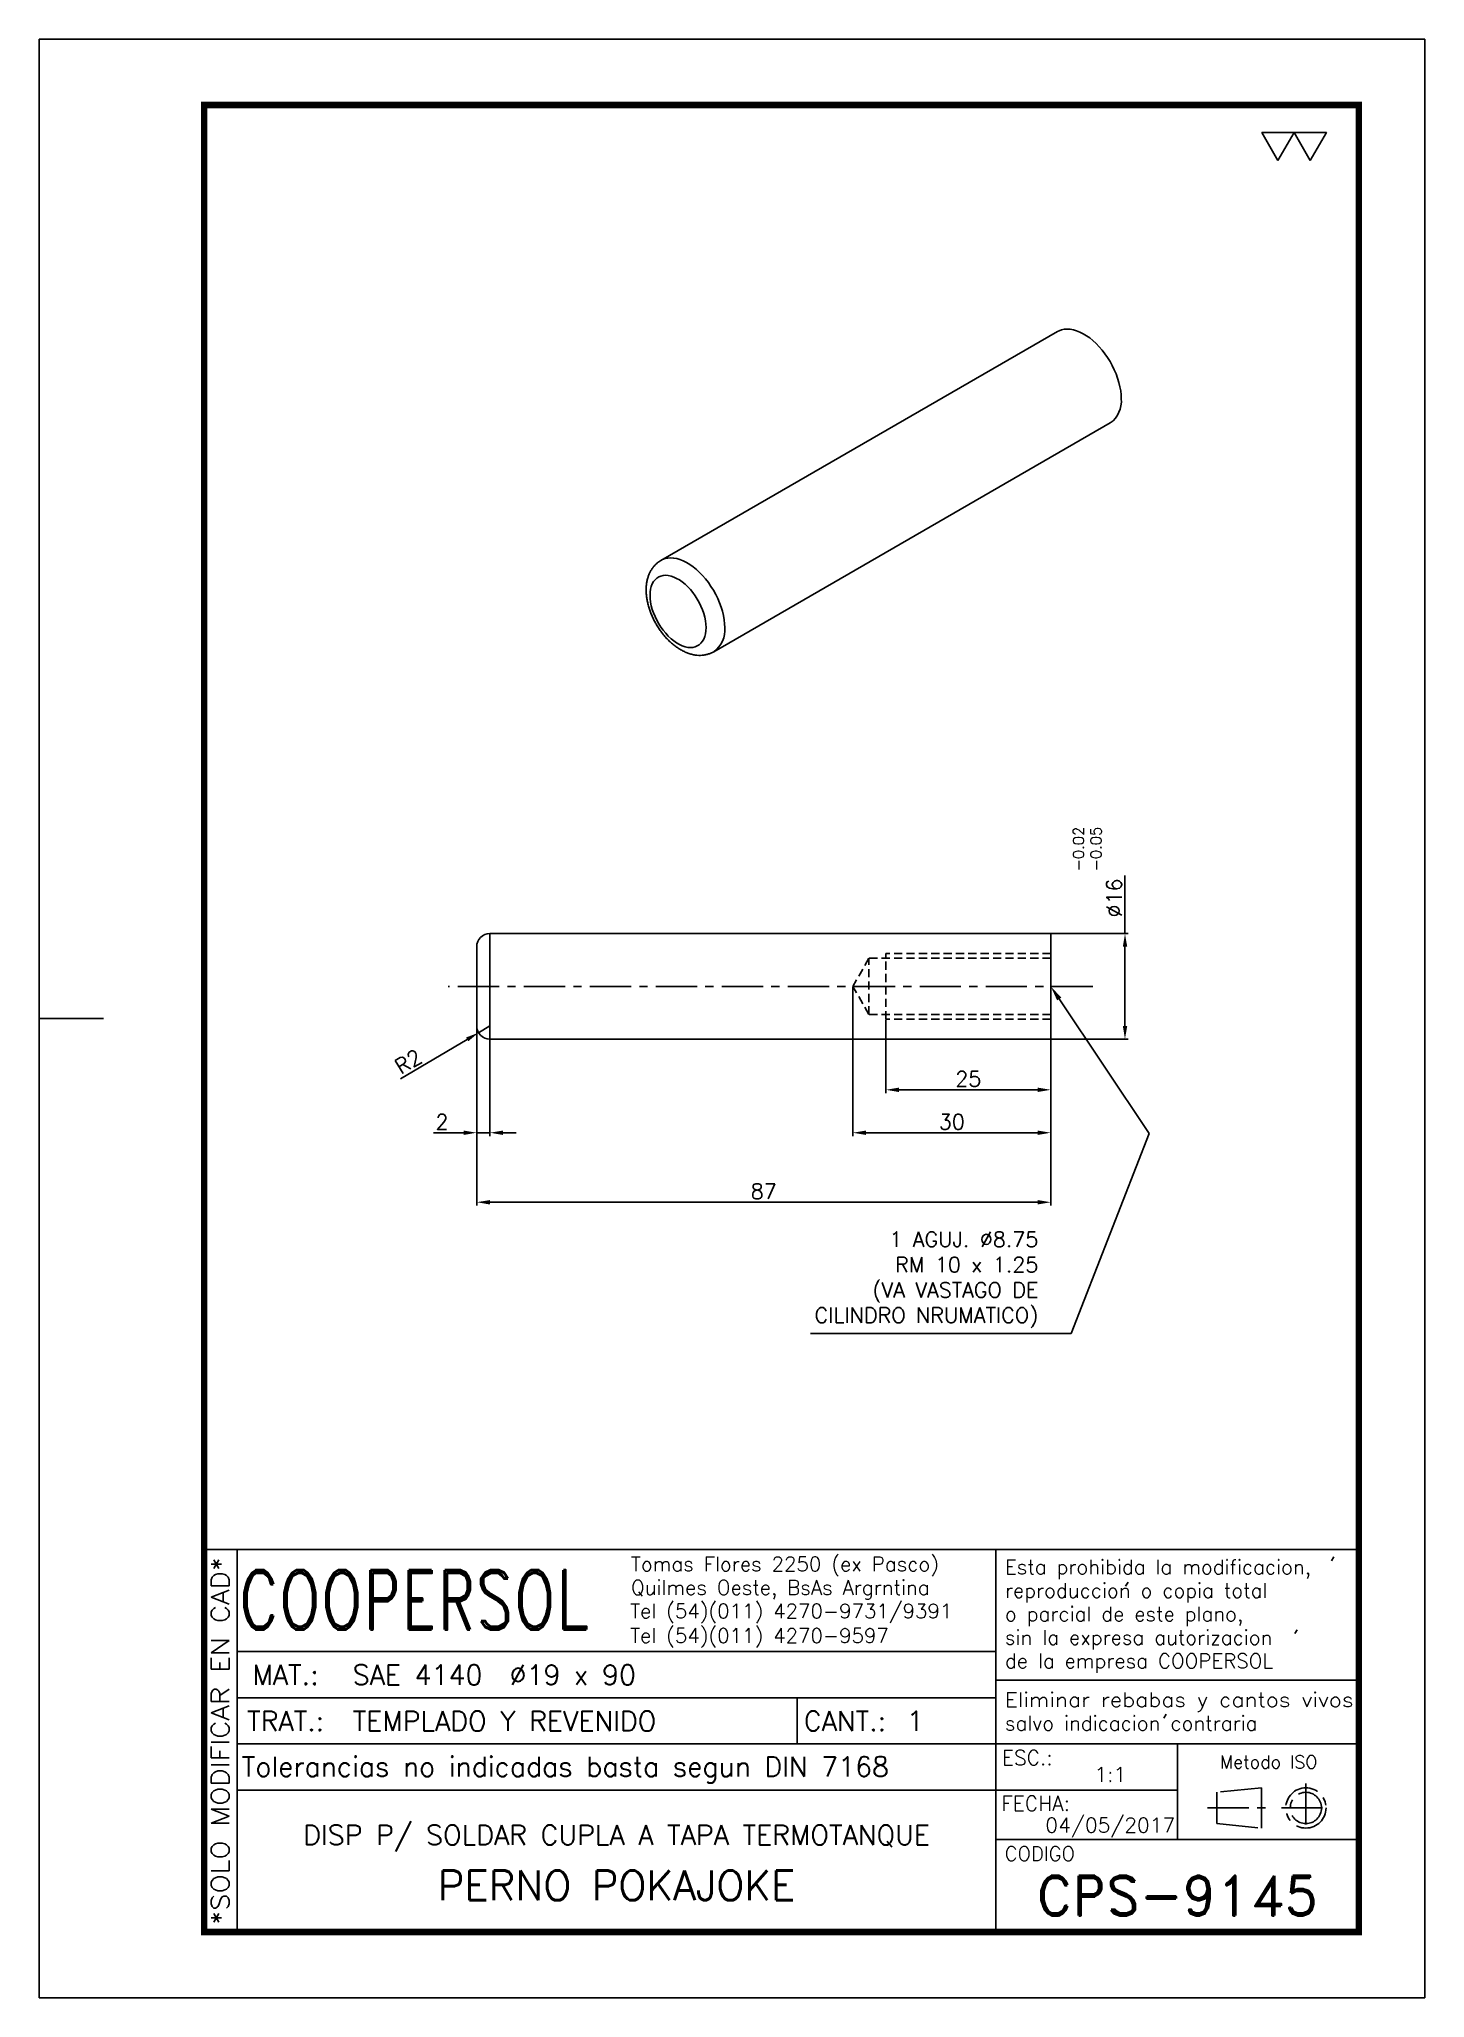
# Model space of a CAD drawing. Extents: x 0 to 210, y 0 to 297.
import ezdxf
from ezdxf import colors
from ezdxf.entities.mleader import LeaderData, LeaderLine
from ezdxf.enums import TextEntityAlignment as Align
from ezdxf.math import Vec2, Vec3

# ---------------------------------------------------------------- set-up
doc = ezdxf.new("R2010")
doc.units = 0
doc.header["$LTSCALE"] = 5
doc.header["$MEASUREMENT"] = 0
doc.linetypes.add('CENTER', pattern=[2, 1.25, -0.25, 0.25, -0.25])
doc.linetypes.add('HIDDEN', pattern=[0.375, 0.25, -0.125])
doc.layers.get('0').update_dxf_attribs({"linetype": 'CONTINUOUS'})
doc.layers.get('DEFPOINTS').update_dxf_attribs({"linetype": 'CONTINUOUS'})
for name, color, linetype in [('0-CO', 3, 'CONTINUOUS'), ('1', 1, 'CENTER'), ('CL', 1, 'CENTER'), ('CO', 3, 'CONTINUOUS'), ('FI', 1, 'CONTINUOUS'), ('OC', 1, 'HIDDEN')]:
    doc.layers.add(name, color=color, linetype=linetype)
doc.styles.add('ROMAND', font='ROMAND')
doc.styles.add('ROMANS', font='ROMANS.SHX')
doc.dimstyles.new('1', dxfattribs={"dimtxt": 2.3, "dimasz": 2, "dimexe": 0.5, "dimexo": 0.0625, "dimgap": 0.5, "dimtad": 1, "dimdec": 4, "dimdsep": 46, "dimtxsty": 'ROMANS', "dimcen": -2, "dimclrt": 7, "dimadec": 0, "dimazin": 0, "dimtfac": 0.869565, "dimtdec": 4, "dimtmove": 0, "dimatfit": 3, "dimfxl": 1, "dimtolj": 1, "dimarcsym": 0})

# ---------------------------------------------------------------- blocks, each defined once
blk = doc.blocks.new('A4G')
blk.add_line((0, 148.5), (9.75, 148.5))
blk.add_lwpolyline([(0, 297), (210, 297), (210, 0), (0, 0)], close=True)
at = {"const_width": 1}
blk.add_lwpolyline([(25, 287), (200, 287), (200, 10), (25, 10)], close=True, dxfattribs=at)
blk = doc.blocks.new('*D9')
at = {"layer": 'CO', "color": 0, "lineweight": -2}
for p, q in [((128.31, 148.31), (128.31, 137.19)), ((153.31, 145.31), (153.31, 137.19)), ((130.31, 137.69), (151.31, 137.69))]:
    blk.add_line(p, q, dxfattribs=at)
at = {"layer": 'CO', "color": 0}
for points in [[(130.31, 138.02), (130.31, 137.35), (128.31, 137.69)], [(151.31, 138.02), (151.31, 137.35), (153.31, 137.69)]]:
    blk.add_solid(points, dxfattribs=at)
at = {"layer": 'DEFPOINTS', "color": 0}
for p in [(128.31, 148.37), (153.31, 145.37), (153.31, 137.69)]:
    blk.add_point(p, dxfattribs=at)
at = {"layer": 'CO', "color": 7, "insert": (140.81, 139.34), "char_height": 2.3, "attachment_point": 5, "style": 'ROMANS'}
blk.add_mtext('\\A1;25', dxfattribs=at)
blk = doc.blocks.new('*D10')
at = {"layer": 'CO', "color": 0, "lineweight": -2}
for p, q in [((123.31, 153.31), (123.31, 130.68)), ((153.31, 145.31), (153.31, 130.68)), ((151.31, 131.18), (125.31, 131.18))]:
    blk.add_line(p, q, dxfattribs=at)
at = {"layer": 'CO', "color": 0}
for points in [[(125.31, 131.51), (125.31, 130.84), (123.31, 131.18)], [(151.31, 131.51), (151.31, 130.84), (153.31, 131.18)]]:
    blk.add_solid(points, dxfattribs=at)
at = {"layer": 'DEFPOINTS', "color": 0}
for p in [(123.31, 153.37), (153.31, 145.37), (123.31, 131.18)]:
    blk.add_point(p, dxfattribs=at)
at = {"layer": 'CO', "color": 7, "insert": (138.31, 132.83), "char_height": 2.3, "attachment_point": 5, "style": 'ROMANS'}
blk.add_mtext('\\A1;30', dxfattribs=at)
blk = doc.blocks.new('*D11')
at = {"layer": 'CO', "color": 0, "lineweight": -2}
for p, q in [((66.31, 147.31), (66.31, 120.14)), ((153.31, 145.31), (153.31, 120.14)), ((151.31, 120.64), (68.31, 120.64))]:
    blk.add_line(p, q, dxfattribs=at)
at = {"layer": 'CO', "color": 0}
for points in [[(68.31, 120.97), (68.31, 120.3), (66.31, 120.64)], [(151.31, 120.97), (151.31, 120.3), (153.31, 120.64)]]:
    blk.add_solid(points, dxfattribs=at)
at = {"layer": 'DEFPOINTS', "color": 0}
for p in [(66.31, 147.37), (153.31, 145.37), (66.31, 120.64)]:
    blk.add_point(p, dxfattribs=at)
at = {"layer": 'CO', "color": 7, "insert": (109.81, 122.29), "char_height": 2.3, "attachment_point": 5, "style": 'ROMANS'}
blk.add_mtext('\\A1;87', dxfattribs=at)
blk = doc.blocks.new('*D12')
at = {"layer": 'CO', "color": 0, "lineweight": -2}
for p, q in [((66.31, 147.25), (66.31, 130.68)), ((68.31, 145.31), (68.31, 130.68)), ((64.31, 131.18), (59.77, 131.18)), ((68.31, 131.18), (66.31, 131.18)), ((70.31, 131.18), (72.31, 131.18))]:
    blk.add_line(p, q, dxfattribs=at)
at = {"layer": 'CO', "color": 0}
for points in [[(64.31, 131.51), (64.31, 130.84), (66.31, 131.18)], [(70.31, 131.51), (70.31, 130.84), (68.31, 131.18)]]:
    blk.add_solid(points, dxfattribs=at)
at = {"layer": 'DEFPOINTS', "color": 0}
for p in [(66.31, 147.31), (68.31, 145.37), (66.31, 131.18)]:
    blk.add_point(p, dxfattribs=at)
at = {"layer": 'CO', "color": 7, "insert": (61.04, 132.83), "char_height": 2.3, "attachment_point": 5, "style": 'ROMANS'}
blk.add_mtext('\\A1;2', dxfattribs=at)
blk = doc.blocks.new('*D13')
at = {"layer": 'CO', "color": 0, "lineweight": -2}
for p, q in [((68.31, 147.37), (66.59, 146.35)), ((54.76, 139.34), (64.87, 145.33))]:
    blk.add_line(p, q, dxfattribs=at)
at = {"layer": 'CO', "color": 0}
blk.add_solid([(64.7, 145.62), (65.04, 145.05), (66.59, 146.35)], dxfattribs=at)
at = {"layer": 'DEFPOINTS', "color": 0}
for p in [(66.59, 146.35), (68.31, 147.37)]:
    blk.add_point(p, dxfattribs=at)
at = {"layer": 'CO', "color": 7, "insert": (55.95, 141.96), "char_height": 2.3, "attachment_point": 5, "rotation": 30.6793, "style": 'ROMANS'}
blk.add_mtext('\\A1;R2', dxfattribs=at)
blk = doc.blocks.new('*D14')
at = {"layer": 'CO', "color": 0, "lineweight": -2}
for p, q in [((164.56, 161.37), (164.56, 170.18)), ((153.37, 161.37), (165.06, 161.37)), ((164.56, 147.37), (164.56, 159.37)), ((153.37, 145.37), (165.06, 145.37))]:
    blk.add_line(p, q, dxfattribs=at)
at = {"layer": 'CO', "color": 0}
for points in [[(164.23, 159.37), (164.9, 159.37), (164.56, 161.37)], [(164.23, 147.37), (164.9, 147.37), (164.56, 145.37)]]:
    blk.add_solid(points, dxfattribs=at)
at = {"layer": 'DEFPOINTS', "color": 0}
for p in [(153.31, 161.37), (164.56, 161.37), (153.31, 145.37)]:
    blk.add_point(p, dxfattribs=at)
at = {"layer": 'CO', "color": 7, "insert": (162.91, 166.78), "char_height": 2.3, "attachment_point": 5, "rotation": 90, "style": 'ROMANS'}
blk.add_mtext('\\A1;%%C16', dxfattribs=at)
blk = doc.blocks.new('TOL')
at = {"layer": '0-CO', "style": 'ROMANS'}
for tag, p in [('TOLSUP', (2.34, 3.94)), ('TOLINF', (2.34, 1.29))]:
    blk.add_attdef(tag, p, '', height=1.64, dxfattribs=at)
blk = doc.blocks.new('COOPERSOLROT-02')
for p, q in [((0, 58), (175, 58)), ((0, 0), (0, 58)), ((5, 0), (5, 58)), ((120, 0), (120, 58)), ((175, 0), (175, 58)), ((5, 42.5), (120, 42.5)), ((120, 38.19), (175, 38.19)), ((5, 35.5), (120, 35.5)), ((89.89, 28.5), (89.89, 35.5)), ((5, 28.5), (175, 28.5)), ((147.5, 14), (147.5, 28.5)), ((147.5, 21.5), (5, 21.5)), ((120, 14), (175, 14)), ((0, 0), (175, 0))]:
    blk.add_line(p, q)
at = {"color": 1, "linetype": 'CENTER'}
blk.add_line((166.98, 22.51), (166.98, 15.06), dxfattribs=at)
for points in [[(152.09, 18.79), (161.93, 18.79)], [(163.26, 18.79), (170.71, 18.79)]]:
    blk.add_lwpolyline(points, dxfattribs=at)
at = {"layer": '1'}
for points in [[(170.85, 56.26), (171.21, 56.85)], [(139.66, 52.43), (140.02, 53.02)], [(165.28, 45.22), (165.64, 45.81)], [(145.46, 32.42), (145.82, 33.01)]]:
    blk.add_lwpolyline(points, dxfattribs=at)
blk.add_lwpolyline([(160.25, 18.79), (160.25, 21.83), (153.47, 21.16), (153.47, 16.41), (160.25, 15.74)], close=True, dxfattribs=at)
for radius in [3.05, 2.37]:
    blk.add_circle((166.98, 18.79), radius, dxfattribs=at)
at = {"style": 'ROMANS', "width": 0.996387}
blk.add_text('*SOLO MODIFICAR EN CAD*', height=2.7, rotation=90, dxfattribs=at).set_placement((3.77, 1.09), (3.77, 56.81), align=Align.FIT)
at = {"style": 'ROMAND', "width": 0.75}
blk.add_text('COOPERSOL', height=9, dxfattribs=at).set_placement((5.26, 45.85))
at = {"style": 'ROMANS'}
for s, p in [('MAT.:', (7.32, 37.47)), ('TRAT.:', (6.5, 30.47)), ('CANT.:', (90.89, 30.47)), ('Tolerancias no indicadas basta segun DIN 7168', (5.7, 23.56))]:
    blk.add_text(s, height=3, dxfattribs=at).set_placement(p)
for tag, height, style, p in [('CONJUNTO', 2.3, 'ROMANS', (62.5, 17.5)), ('SUBCONJUNTO', 3, 'ROMANS', (62.5, 11.5)), ('DENOMINACION', 4.5, 'ROMANS', (62.5, 4.75)), ('COD-PLA', 6, 'ROMAND', (147.5, 5.5))]:
    blk.add_attdef(tag, text='', height=height, dxfattribs=dict(style=style)).set_placement(p, align=Align.MIDDLE)
at = {"layer": '1', "style": 'ROMANS'}
for s, height, p in [('Tomas Flores 2250 (ex Pasco)', 2.2, (64.69, 54.68)), ('Esta prohibida la modificacion,', 2.2, (121.36, 54.23)), ('Quilmes Oeste, BsAs Argrntina', 2.2, (64.69, 51.12)), ('reproduccion o copia total', 2.2, (121.36, 50.67)), ('Tel (54)(011) 4270-9731/9391', 2.2, (64.55, 47.56)), ('o parcial de este plano,', 2.2, (121.36, 47.11)), ('Tel (54)(011) 4270-9597', 2.2, (64.55, 43.83)), ('sin la expresa autorizacion ', 2.2, (121.36, 43.55)), ('de la empresa COOPERSOL', 2.2, (121.36, 39.99)), ('salvo indicacion contraria', 2.2, (121.36, 30.54)), ('ESC.:', 2.25, (120.89, 25.29)), ('FECHA:', 2.25, (120.81, 18.36)), ('CODIGO', 2.16, (121.33, 10.78))]:
    blk.add_text(s, height=height, dxfattribs=at).set_placement(p)
at = {"layer": '1', "style": 'ROMANS', "width": 0.96139}
blk.add_text('Eliminar rebabas y cantos vivos', height=2.2, dxfattribs=at).set_placement((121.34, 34.1), (174.21, 34.1), align=Align.FIT)
at = {"layer": '1', "style": 'ROMANS'}
blk.add_text('Metodo ISO', height=1.948, dxfattribs=at).set_placement((161.34, 25.77), align=Align.MIDDLE)
for tag, p in [('MAT', (22.51, 37.47)), ('TRAT', (22.51, 30.47)), ('CANT', (106.49, 30.47))]:
    blk.add_attdef(tag, p, '', height=3, dxfattribs=at)
for tag, p in [('ESC', (137.33, 22.73)), ('FECHA', (137.33, 15.06))]:
    blk.add_attdef(tag, text='', height=2.25, dxfattribs=at).set_placement(p, align=Align.CENTER)

msp = doc.modelspace()

# ---------------------------------------------------------------- linework, layer by layer
for p, q in [((153.30736, 161.37442), (68.30736, 161.37442)), ((153.30736, 145.37442), (153.30736, 161.37442)), ((66.30736, 147.37442), (66.30736, 159.37442)), ((68.30736, 145.37442), (153.30736, 145.37442))]:
    msp.add_line(p, q)
for centre, start, end in [((68.30736, 159.37442), 90, 180), ((68.30736, 147.37442), 180, 270)]:
    msp.add_arc(centre, 2, start, end)
at = {"layer": 'CL'}
msp.add_line((159.70651, 153.37442), (62.00627, 153.37442), dxfattribs=at)
at = {"layer": 'CO'}
for points in [[(187.74912, 278.60654), (190.19327, 282.83994), (185.30497, 282.83994)], [(192.63743, 278.60654), (195.08158, 282.83994), (190.19327, 282.83994)]]:
    msp.add_lwpolyline(points, close=True, dxfattribs=at)
at = {"layer": 'FI'}
for p, q in [((154.3375, 252.66686), (94.23342, 217.96951)), ((102.23277, 204.11273), (162.33685, 238.81008)), ((68.30736, 161.37442), (68.30736, 145.37442))]:
    msp.add_line(p, q, dxfattribs=at)
at = {"layer": 'FI', "flags": 128}
for points in [[(163.99402, 242.47284), (163.97189, 243.06294), (163.90565, 243.67399), (163.79584, 244.30119), (163.6433, 244.93965), (163.44923, 245.58435), (163.21516, 246.23026), (162.94291, 246.87232), (162.63461, 247.50551), (162.29268, 248.12487), (161.91979, 248.72555), (161.51886, 249.30285), (161.09304, 249.85226), (160.64564, 250.36947), (160.18018, 250.85044), (159.70029, 251.2914), (159.20973, 251.6889), (158.71235, 252.03983), (158.21203, 252.34144), (157.71269, 252.59138), (157.21823, 252.78768), (156.73254, 252.92881), (156.2594, 253.01367), (155.80252, 253.04159), (155.36548, 253.01235), (154.9517, 252.92619), (154.56441, 252.78377), (154.3375, 252.66686)], [(94.22832, 217.96656), (94.46034, 218.08643), (94.84762, 218.22885), (95.26141, 218.31501), (95.69845, 218.34425), (96.15532, 218.31633), (96.62846, 218.23147), (97.11416, 218.09033), (97.60861, 217.89403), (98.10795, 217.64409), (98.60827, 217.34248), (99.10566, 216.99155), (99.59621, 216.59405), (100.0761, 216.15309), (100.54156, 215.67212), (100.98896, 215.15491), (101.41479, 214.60551), (101.81571, 214.0282), (102.1886, 213.42752), (102.53053, 212.80816), (102.83883, 212.17498), (103.11108, 211.53292), (103.34516, 210.887), (103.53922, 210.2423), (103.69176, 209.60385), (103.80158, 208.97664), (103.86781, 208.3656), (103.88995, 207.77549)], [(101.06152, 207.77549), (101.03975, 208.28371), (100.97467, 208.81184), (100.86695, 209.35447), (100.71769, 209.90603), (100.52842, 210.46086), (100.30108, 211.01326), (100.03802, 211.55758), (99.74192, 212.08822), (99.41583, 212.59973), (99.06308, 213.08688), (98.68731, 213.54466), (98.29237, 213.96836), (97.88231, 214.35366), (97.46133, 214.69658), (97.03377, 214.99362), (96.60399, 215.24172), (96.17643, 215.43834), (95.75545, 215.58147), (95.34539, 215.66962), (94.95045, 215.7019), (94.57468, 215.67798), (94.22193, 215.5981), (93.89584, 215.46309), (93.59974, 215.27432), (93.33668, 215.03373), (93.10934, 214.7438), (92.92007, 214.4075), (92.77081, 214.02827), (92.66309, 213.61002), (92.59801, 213.15702), (92.57624, 212.67394), (92.59801, 212.16573), (92.66309, 211.63759), (92.77081, 211.09496), (92.92007, 210.5434), (93.10934, 209.98857), (93.33668, 209.43617), (93.59974, 208.89185), (93.89584, 208.36121), (94.22193, 207.8497), (94.57468, 207.36255), (94.95045, 206.90478), (95.34539, 206.48107), (95.75545, 206.09577), (96.17643, 205.75285), (96.60399, 205.45581), (97.03377, 205.20771), (97.46133, 205.01109), (97.88231, 204.86796), (98.29237, 204.77981), (98.68731, 204.74753), (99.06308, 204.77145), (99.41583, 204.85133), (99.74192, 204.98634), (100.03802, 205.17511), (100.30108, 205.4157), (100.52842, 205.70563), (100.71769, 206.04194), (100.86695, 206.42116), (100.97467, 206.83942), (101.03975, 207.29241), (101.06152, 207.77549)]]:
    msp.add_lwpolyline(points, dxfattribs=at)
at = {"layer": 'FI'}
for centre, radius, start, end in [((159.9635, 242.09014), 4.04866, 305.8882825, 5.4238979), ((99.91541, 207.36712), 3.99546, 305.5006729, 5.8663473)]:
    msp.add_arc(centre, radius, start, end, dxfattribs=at)
msp.add_open_spline([(94.22801, 217.96149), (94.11845, 217.8958), (93.87469, 217.74966), (93.53377, 217.46838), (93.20282, 217.13308), (92.90977, 216.75849), (92.6544, 216.34809), (92.43796, 215.90258), (92.26162, 215.42309), (92.12693, 214.91096), (92.03558, 214.36845), (91.98902, 213.79913), (91.98808, 213.20784), (92.03267, 212.60032), (92.12179, 211.98251), (92.25378, 211.3599), (92.42667, 210.73716), (92.63844, 210.1183), (92.88707, 209.50702), (93.1706, 208.9068), (93.48706, 208.32102), (93.83453, 207.75304), (94.21107, 207.20621), (94.61475, 206.68385), (95.04374, 206.18921), (95.4963, 205.72553), (95.97072, 205.29611), (96.4653, 204.90446), (96.97815, 204.55431), (97.50678, 204.24986), (98.04763, 203.99567), (98.59583, 203.79619), (99.14532, 203.65505), (99.68941, 203.57445), (100.22156, 203.55464), (100.73567, 203.59472), (101.22775, 203.69079), (101.69102, 203.84467), (102.02737, 203.98942), (102.19817, 204.09718), (102.23424, 204.11994)], degree=3, knots=[0, 0, 0, 0, 0.019557311, 0.04351432, 0.067482119, 0.091635304, 0.116139464, 0.141141252, 0.166752395, 0.193028927, 0.219952495, 0.247426257, 0.275295645, 0.303389275, 0.331544753, 0.359652977, 0.387672693, 0.415594699, 0.443430267, 0.471202614, 0.498941556, 0.526680455, 0.554448934, 0.582276891, 0.610200415, 0.638254022, 0.666467741, 0.694861737, 0.723437136, 0.752162037, 0.780928625, 0.809554103, 0.837823786, 0.86552403, 0.892503939, 0.918712523, 0.944194733, 0.969062673, 0.993465565, 1, 1, 1, 1], dxfattribs=at)
at = {"layer": 'OC'}
for p, q in [((125.7611, 157.62442), (123.30736, 153.37442)), ((153.30736, 157.62442), (125.7611, 157.62442)), ((125.7611, 149.12442), (125.7611, 157.62442)), ((128.30736, 148.37442), (128.30736, 158.37442)), ((153.30736, 158.37442), (128.30736, 158.37442)), ((125.7611, 149.12442), (123.30736, 153.37442)), ((153.30736, 149.12442), (125.7611, 149.12442)), ((153.30736, 148.37442), (128.30736, 148.37442))]:
    msp.add_line(p, q, dxfattribs=at)

# ---------------------------------------------------------------- block references
msp.add_blockref('A4G', (0, 0))
ref = msp.add_blockref('COOPERSOLROT-02', (25, 10))
ref.add_attrib('COD-PLA', 'CPS-9145', dxfattribs={"height": 6, "style": 'ROMAND'}).set_placement((172.5, 15.5), align=Align.MIDDLE)
ref.add_attrib('FECHA', '04/05/2017', dxfattribs={"layer": '1', "height": 2.25, "style": 'ROMANS'}).set_placement((162.33468, 25.061), align=Align.CENTER)
ref.add_attrib('MAT', 'SAE 4140  %%c19 x 90', (47.50529, 47.46815), dxfattribs={"layer": '1', "height": 3, "style": 'ROMANS'})
ref.add_attrib('TRAT', 'TEMPLADO Y REVENIDO', (47.50529, 40.46815), dxfattribs={"layer": '1', "height": 3, "style": 'ROMANS'})
ref.add_attrib('ESC', '1:1', dxfattribs={"layer": '1', "height": 2.25, "style": 'ROMANS'}).set_placement((162.33468, 32.72855), align=Align.CENTER)
ref.add_attrib('CANT', '1', (131.49059, 40.46815), dxfattribs={"layer": '1', "height": 3, "style": 'ROMANS'})
ref.add_attrib('DENOMINACION', 'PERNO POKAJOKE', dxfattribs={"height": 4.5, "style": 'ROMANS'}).set_placement((87.5, 17.03781), align=Align.MIDDLE)
ref.add_attrib('SUBCONJUNTO', 'DISP P/ SOLDAR CUPLA A TAPA TERMOTANQUE', dxfattribs={"height": 3, "style": 'ROMANS'}).set_placement((87.5, 24.47785), align=Align.MIDDLE)
at = {"layer": 'CO', "rotation": 90}
msp.add_blockref('TOL', (162.27418, 168.49748), dxfattribs=at).add_auto_attribs({'TOLINF': '-0.05', 'TOLSUP': '-0.02'})

# ---------------------------------------------------------------- dimensions: what is measured, and where the dimension line sits
at = {"layer": 'CO'}
dim = msp.add_linear_dim(base=(164.56191, 161.37442), p1=(153.30736, 145.37442), p2=(153.30736, 161.37442), angle=90, text='%%C<>', dimstyle='1', dxfattribs=at)
dim.commit()
dim.dimension.update_dxf_attribs({"geometry": '*D14', "text_midpoint": (164.56191, 166.7768), "dimtype": 160})
for base, p1, p2, picture, middle in [((123.30736, 131.17693), (153.30736, 145.37442), (123.30736, 153.37442), '*D10', (138.30736, 132.82693)), ((66.30736, 131.17693), (68.30736, 145.37442), (66.30736, 147.31192), '*D12', (61.04069, 132.82693)), ((66.30736, 120.63769), (153.30736, 145.37442), (66.30736, 147.37442), '*D11', (109.80736, 122.28769)), ((153.30736, 137.68646), (128.30736, 148.37442), (153.30736, 145.37442), '*D9', (140.80736, 139.33646))]:
    dim = msp.add_linear_dim(base=base, p1=p1, p2=p2, dimstyle='1', dxfattribs=at)
    dim.commit()
    dim.dimension.update_dxf_attribs({"geometry": picture, "text_midpoint": middle})
dim = msp.add_radius_dim(center=(68.30736, 147.37442), mpoint=(66.58729, 146.35396), dimstyle='1', dxfattribs=at)
dim.commit()
dim.dimension.update_dxf_attribs({"geometry": '*D13', "text_midpoint": (56.79503, 140.54453), "dimtype": 164})

# ---------------------------------------------------------------- leaders
ml = msp.add_multileader_mtext('Standard', dxfattribs=at)
ml.set_content('1 AGUJ. %%C8.75\\PRM 10 x 1.25\\P(VA VASTAGO DE\\PCILINDRO NRUMATICO)', color=7, style='ROMANS')
ml.set_leader_properties(color=256, linetype='ByLayer', lineweight=-1)
ml.build(insert=Vec2(0, 0))
ml.multileader.update_dxf_attribs({"text_left_attachment_type": 6, "text_right_attachment_type": 5, "dogleg_length": 4, "arrow_head_size": 2.3})
ctx = ml.context
ctx.base_point, ctx.char_height, ctx.arrow_head_size, ctx.landing_gap_size, ctx.plane_origin = Vec3(112.96761, 113.09395), 2.3, 2.3, 1, Vec3(153.30736, 153.37442)
ctx.left_attachment, ctx.right_attachment, ctx.text_align_type = 6, 5, 2
notes = []
notes.append((ctx, [(0, (1, 1, 0), (156.42475, 100.71776), (-1, 0), 4, [(0, [(153.30736, 153.37442), (168.23165, 131.04459)], 0, [])])]))
ctx.mtext.insert, ctx.mtext.alignment, ctx.mtext.flow_direction = Vec3(151.42475, 116.16062), 3, 5
for ctx, leaders in notes:
    for number, flags, end, landing, length, lines in leaders:
        leader = LeaderData()
        leader.index, (leader.has_last_leader_line, leader.has_dogleg_vector, leader.attachment_direction) = number, flags
        leader.last_leader_point, leader.dogleg_vector, leader.dogleg_length = Vec3(end), Vec3(landing), length
        for number, points, colour, breaks in lines:
            line = LeaderLine()
            line.index, line.vertices, line.color, line.breaks = number, Vec3.list(points), colors.encode_raw_color(colour), breaks
            leader.lines.append(line)
        ctx.leaders.append(leader)

doc.saveas('drawing.dxf')
